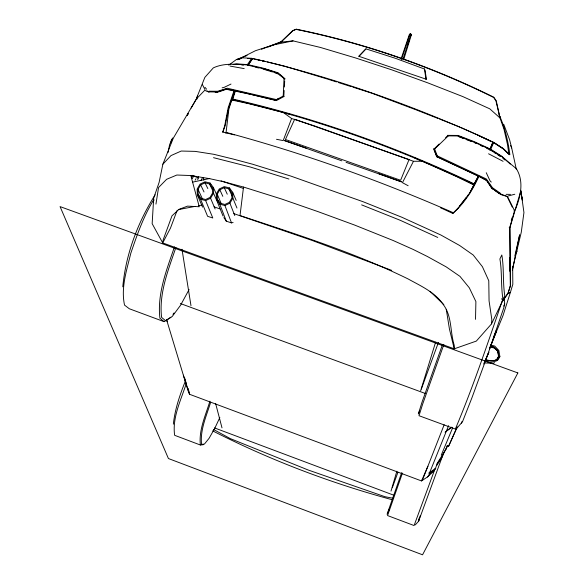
<?xml version="1.0" encoding="UTF-8"?>
<svg xmlns="http://www.w3.org/2000/svg" width="584" height="584" viewBox="0 0 584 584"><rect width="100%" height="100%" fill="white"/><g stroke="black" fill="none" stroke-linecap="round" stroke-linejoin="round"><path stroke-width="0.88" d="M475.522 319.353L475.894 301.578L469.317 287.824L459.98 276.385L446.22 266.903L427.4 256.507L412.961 249.346L393.149 240.506L354.466 225.008L318.097 211.663L281.853 199.086L243.521 187.062L223.876 181.799L209.561 178.653L190.8 175.543L176.843 175.025L166.63 179.295L158.556 187.537L155.95 204.101M284.138 90.513L283.787 96.63L283.218 96.039L284.021 78.665C274.655 68.927 259.8 68.773 247.55 64.955C236.191 64.167 223.927 62.904 213.335 67.868L204.853 77.38L196.808 97.594L196.837 99.368M209.028 92.082L204.692 90.337L196.458 98.857L173.28 138.204L162.87 164.199L159.103 182.42L153.68 198.115L152.154 223.665L162.717 242.929L454.235 348.831L476.34 341.078L491.538 323.864L502.167 301.745L507.781 293.394L510.387 292.438L512.825 284.306L512.657 266.311M284.342 87.016L284.693 80.891M491.538 323.864L491.83 319.616L489.064 300.869L488.771 280.736L482.406 266.684L473.23 255.033L459.571 245.455L440.862 235.009L401.872 217.255L363.292 201.808L290.825 176.076L252.543 164.206L233.359 159.089L213.912 154.322L195.173 151.38L181.222 151.037L170.988 155.592L162.87 164.199M247.901 65.488L252.602 58.422C335.267 77.584 415.837 106.383 492.845 141.934L489.808 149.73L486.64 148.27M268.282 46.946L280.787 42.179L292.635 30.653L296.322 29.2C364.65 43.114 431.284 66.364 493.794 97.221L496.261 100.828L500.021 117.975L503.977 129.21L507.503 144.547L508.89 154.161L503.065 148.701L498.729 145.942M122.793 286.802C125.823 254.149 137.736 222.482 155.154 194.815M225.964 133.327L228.928 108.726L231.76 100.017L232.855 99.66C315.718 118.734 396.332 147.613 473.128 184.018L473.799 185.011L469.536 193.384M243.521 187.062L240.009 215.562C296.811 234.418 354.305 252.543 408.143 278.969C420.874 286.029 435.022 292.19 443.409 304.709C452.199 316.601 449.979 331.858 454.264 345.385L454.235 348.831L449.432 329.004L446.264 309.286M173.353 424.188C174.915 409.333 179.821 395.061 185.303 381.25M197.721 179.748L198.575 176.631M492.845 141.934L503.065 148.701L508.89 154.161M234.14 90.418L228.183 107.69L224.752 125.516L222.803 132.093L225.139 125.735L228.76 108.003L234.761 90.79L232.155 99.82L234.68 90.688L234.14 90.418L225.986 89.067L217.401 92.002L208.532 91.885M418.816 520.11L418.597 521.242L415.268 524.885M497.283 145.022L493.721 142.423L503.138 148.409L509.861 154.789C508.175 141.021 504.868 127.422 499.086 114.778L500.094 117.289M168.061 152.46L169.63 144.503L172.733 138.007L171.236 140.503L170.718 143.146M512.402 270.494L519.636 234.79L514.84 256.026M419.283 517.928L418.597 521.242L443.804 452.469M512.613 268.275L512.453 269.049L521.264 232.279L523.943 212.554L520.884 190.691L509.993 227.388L510.482 285.642L508.051 293.394L510.387 292.438L502.977 315.645L489.574 348.298M516.891 251.857L517.081 251.011M283.218 96.039L276.597 99.63L276.371 100.587L251.244 94.484M504.357 297.322L504.678 304.096L503.722 308.031L487.063 356.539L471.901 397.865L462.521 421.692L456.965 428.13M187.457 115.289L187.917 113.61L188.362 114.084L187.734 113.88L187.245 115.632M496.502 329.902L493.239 338.253M461.513 423.174L461.966 421.568M500.539 194.45L507.584 196.691L514.584 210.824L509.715 227.629L510.306 285.839L507.89 293.584L502.167 301.745M391.01 491.086L396.864 471.186M437.27 463.185L435.292 469.098L428.941 474.391L448.57 425.678M511.285 220.343L512.044 217.796M231.979 99.441L234.68 90.688M420.655 390.754L435.591 342.217M403.661 59.743L411.304 35.04L410.647 33.777L409.406 34.39L401.084 58.86M407.902 44.45L409.245 40.186M387.075 514.278L401.646 472.668M403.055 59.013L410.793 34.69L410.647 33.777L409.406 34.39L409.91 34.755L410.647 33.777M232.023 99.214L232.804 99.046L235.491 90.673L276.568 100.484L284.058 96.477M502.335 300.658C487.574 343.742 473.025 387.119 455.337 429.043L418.998 415.713L422.685 404.026L443.84 344.575M419.071 519.344L420.349 515.519M401.478 59.429L409.844 34.361L411.304 35.04L410.859 35.084M209.904 401.193C205.626 415.363 198.655 429.948 200.378 445.015L203.298 444.701M210.642 402.266C206.524 415.881 199.918 429.897 201.568 444.373L204.415 444.074L209.072 438.329L214.941 427.97L219.832 417.516M174.463 246.893C166.695 269.742 157.038 293.679 159.914 318.229L164.089 321.66L170.857 317.236M175.879 247.506C168.265 269.896 158.826 293.329 161.578 317.382L165.637 320.762L172.258 316.44L180.544 305.271L189.107 289.54M442.562 344.385L421.925 402.456L418.341 413.968L419.567 410.983M402.442 473.106L387.55 515.562L414.085 525.549L435.204 468.288M392.302 487.72L397.857 472.493M421.319 389.083L438.387 342.516M177.04 210.642L170.499 228.03L162.717 242.929L163.228 239.725L171.973 215.854L178.916 209.379L187.566 206.123L199.268 206.751L190.8 175.543M291.81 114.763L283.437 112.573L291.599 118.508L283.182 140.598L276.509 139.291M493.232 189.362L491.772 188.347L486.581 180.522L477.975 175.835L436.89 156.782L437.248 155.855L434.649 148.971L448.308 135.882L457.425 135.963L474.157 142.16L490.21 149.46L502.043 156.819L516.358 168.688C524.213 181.42 520.614 196.757 515.285 209.656L514.205 211.079M489.407 349.429L496.582 330.909M387.71 513.124L389.338 508.985M444.161 424.758L423.115 478.442L421.531 480.939L189.603 394.302L188.048 390.689L166.63 319.893L167.163 321.638M186.223 383.695C180.901 400.237 172.127 417.567 174.631 435.299L200.378 445.015M441.241 455.17L452.622 427.853M483.705 364.051L486.516 357.393M484.311 362.978L488.888 352.137L486.852 356.642M456.98 427.364L448.446 446.599L446.804 445.994M457.316 426.838L448.446 446.599M490.786 149.329L493.721 142.423L492.743 142.978L489.939 149.468L490.786 149.329L502.021 156.403L510.277 164.082M427.904 466.229L421.531 480.939L427.371 477.026L434.051 470.923M153.234 201.882L153.957 200.268M446.059 449.125L447.687 445.548M493.611 337.421L495.546 333.281M503.014 299.475L504.773 295.73C502.663 282.24 504.145 268.268 501.817 254.967L499.897 258.96C502.204 272.18 500.765 286.072 503.014 299.475L501.364 298.884M436.606 465.674L441.745 457.593L446.125 448.271M296.205 29.434C364.547 43.296 431.189 66.547 493.67 97.455L495.925 100.828L500.021 117.975L489.764 108.821L462.886 96.615L427.678 82.826L391.762 69.839L355.714 57.998L320.412 47.443L293.051 40.88L280.787 42.179L292.803 30.821L296.322 29.2M191.435 177.733L192.654 175.302M192.319 178.638L193.91 175.463M503.693 306.074L504.678 304.096M474.142 184.288L473.719 184.639L478.318 176.134L478.968 176.207L486.837 180.5L492.078 188.406L500.926 194.56M478.968 176.207C472.66 190.128 464.397 203.305 452.79 213.43L458.133 208.028L469.857 192.822L478.42 176.098M414.071 157.643L422.225 161.257L413.465 161.286L402.442 182.675L408.143 185.734M446.541 447.512L447.366 446.008M191.129 108.077L197.122 97.74M198.056 189.347L200.648 184.909L205.028 182.836L209.517 183.953L212.423 187.829L212.605 192.99L209.999 197.45L205.612 199.502L201.115 198.37L198.239 194.487L198.056 189.347L202.363 198.786M196.808 97.594L197.713 96.039M197.341 194.91L200.582 199.283L205.648 200.567L210.583 198.253L213.532 193.224L213.321 187.406L210.05 183.033L204.991 181.785L200.056 184.106L197.144 189.121L197.341 194.91L202.597 207.145M217.233 194.224L219.847 189.756L224.271 187.683L228.819 188.814L231.753 192.72L231.943 197.91L229.308 202.392L224.876 204.451L220.336 203.298L217.416 199.392L217.233 194.224L221.124 203.334M216.511 199.823L219.796 204.218L224.906 205.517L229.906 203.196L232.877 198.144L232.666 192.297L229.359 187.895L224.234 186.625L219.256 188.961L216.306 193.998L216.511 199.823L223.037 216.08M498.123 358.707L497.225 360.233L496.736 359.437L498.532 356.401L497.59 350.699L493.874 347.298L490.502 346.436M195.114 180.208L196.034 178.653M200.94 180.405L202.67 177.492M153.906 199.472C143.591 216.073 137.138 234.702 130.852 253.106C126.757 270.012 120.749 287.576 124.531 305.103L129.305 308.753L164.089 321.66M490.757 345.064L494.721 346.078L498.889 350.495L499.882 356.62L497.816 360.029L496.042 361.094L490.721 362.197L484.669 361.262M437.664 462.608L446.132 448.957M435.737 468.361L428.817 473.011M233.082 64.576L236.44 63.86L247.433 64.59L251.755 58.298L251.989 58.699L247.499 58.473L252.828 58.809L252.602 58.422M437.146 463.915L441.745 457.593M172.974 314.389L174.032 312.966M456.863 209.627L457.966 208.218M459.615 206.101L466.229 197.626M467.331 196.209L468.434 194.8M498.334 358.605L499.882 356.62M427.371 477.026L429.072 475.084M358.868 56.298L365.949 48.873L395.331 58.276L424.437 69L425.057 70.292L426.437 79.3L358.868 56.298L365.949 48.873M439.11 144.058L433.927 149.124L434.649 148.971M445.592 137.729L447.534 135.831L448.308 135.882M445.84 431.503L451.264 427.437M445.088 432.211L451.863 427.123M228.738 65.145L236.352 59.575L247.076 55.531M276.049 99.828L278.962 98.28M496.736 359.437L495.035 360.343L490.845 360.678L485.479 359.912M231.001 84.052L223.818 87.527L222.139 87.804M261.486 49.253L282.13 41.34M494.684 362.708L493.268 363.248L484.72 362.978M238.389 59.4L240.863 58.466M218.65 91.907L226.3 89.286L250.397 94.294M514.059 210.992L514.584 210.824M223.854 217.613L226.307 221.197L231.534 222.898L233.111 222.446M236.352 59.575L242.776 57.845L251.755 58.298L252.12 59.312L248.003 65.218L247.433 64.59M239.907 59.086L237.571 59.714L255.449 50.713L273.772 44.844L293.051 40.88M508 196.012L514.811 194.246M192.786 182.099L209.744 178.485M231.76 100.017L248.762 103.682L282.992 112.391M178.23 209.649L194.917 206.429M198.429 205.751L201.947 205.072M489.866 150.351L490.684 150.205M234.761 90.79L235.491 90.673M509.19 227.424L509.993 227.388M447.395 135.349L458.038 135.43L474.398 141.715L489.881 148.832M209.123 91.206L217.628 91.272L227.307 88.22L276.597 99.63M506.131 194.341L510.496 194.377M215.167 92.162L217.803 92.199M241.718 64.999L243.499 65.123M485.917 360.065L490.889 360.781L494.933 360.445L496.896 359.503L498.736 356.379L497.802 350.582L494.02 347.108L490.56 346.217M247.317 64.919L248.273 65.072M230.045 66.08L244.207 68.613M392.835 498.21L384.987 496.714L308.25 470.032L230.213 438.569L213.634 429.525M258.836 60.137L260.552 60.495L253.69 58.991M275.32 100.214L276.568 100.484M392.309 499.765C330.413 483.004 269.844 459.966 212.686 430.882M248.309 64.722L262.873 68.087L278.115 72.81L285.058 78.811M255.865 67.328L258.515 67.941M232.804 99.046C315.827 118.121 396.594 147.058 473.529 183.558L474.193 184.237M213.525 157.673L250.543 167.082L288.934 179.04M267.399 61.94L284.591 66.153L327.843 79.183M222.504 131.977L234.447 134.889M226.65 132.546C303.987 153.395 379.724 180.529 453.089 212.627M490.159 347.013L494.371 348.086L498.086 351.488L498.488 353.926M264.501 69.043L268.691 70.343M273.728 71.898L277.918 73.197M262.924 69.029L272.502 71.993M274.246 72.533L276.86 73.343M291.599 118.508L314.542 125.94L413.465 161.286M328.704 79.46L336.464 81.928M338.194 82.483L351.123 86.6M352.853 87.147L371.818 93.192M501.342 194.406L506.197 195.961M221.029 180.836L243.418 188.428M214.058 206.867L220.058 208.926M233.782 213.62L311.841 240.323L391.725 270.385M306.206 148.102L284.306 140.518L341.852 160.848M346.093 162.352L401.69 181.923L379.06 173.798M180.346 303.519L425.415 393.514M372.665 93.506L414.99 109.42M214.467 427.897L393.485 495.086M458.075 135.904L461.316 137.145M462.929 137.773L465.36 138.707M471.836 141.197L473.456 141.817M458.878 136.707L463.893 138.634M466.404 139.598L471.419 141.525M415.837 109.741L437.861 118.391M439.555 119.056L459.893 127.049M361.642 204.882L400.369 220.351L437.766 237.454M207.028 90.965L208.524 91.571M460.688 127.407L476.705 134.597M422.663 161.381L456.892 176.733L473.799 185.011M433.635 148.774L436.642 156.519L478.318 176.134M474.763 142.817L476.347 143.54M480.304 145.365L482.683 146.453M437.248 155.855L486.377 179.003L492.473 187.712L500.926 193.654M440.497 207.743L452.79 213.43M436.642 156.519L438.109 157.206M490.377 141.087L477.508 134.955L490.436 141.167M194.472 176.237L198.326 178.076M492.049 141.941L493.662 142.722M477.595 175.85L478.676 176.375M488.567 153.782L503.079 161.301M489.742 149.154L490.743 149.686M494.232 152.482L495.706 153.402M491.414 150.665L493.597 152.037M495.049 152.957L496.509 153.869M284.021 78.665L284.788 79.147M499.101 193.143L500.532 194.143M494.692 190.384L499.079 193.428M279.977 74.978L282.043 76.767M502.831 158.22L504.685 159.943M430.079 291.394L443.862 304.702M491.261 182.062L490.02 180.821L486.268 172.725M204.962 87.308L206.583 89.199M498.532 356.401L499.028 357.182L498.758 355.554M202.466 84.673L204.947 89.615M205.028 182.836L207.824 188.559M507.131 196.56L512.241 207.05M209.517 183.953L212.218 189.523M210.05 183.033L210.839 184.675M200.648 184.909L204.02 191.953M213.321 187.406L216.343 193.939M224.271 187.683L227.264 194.202M228.819 188.814L232.067 195.954M229.359 187.895L230.089 189.53M219.847 189.756L222.803 196.333M510.606 145.511L511.701 147.971L516.344 169.426M213.532 193.224L216.817 200.655M232.666 192.297L236.191 200.429M198.239 194.487L199.275 196.896M210.583 198.253L215.124 208.992M232.877 198.144L236.965 208.028M200.582 199.283L207.605 216.314L212.788 217.993L205.648 200.567M217.416 199.392L218.058 200.998M229.906 203.196L234.768 215.554M434.226 149.891L436.89 156.782M219.796 204.218L226.307 221.197M503.7 124.21L509.533 139.518L511.701 147.971M224.906 205.517L231.534 222.898M183.361 375.176L189.603 394.302L188.231 388.55M184.653 377.914L186.405 383.958M215.649 403.617L222 427.86M520.57 190.355L522.49 200.633L520.629 190.508M181.989 249.266L190.983 305.695M424.437 69L426.028 79.46M203.458 177.602L203.772 180.127M509.62 271.195L509.54 257.595M409.055 159.556L400.617 180.281L285.415 139.496L294.679 119.245L409.055 159.556M517.855 372.935L422.56 554.8L168.426 458.542L60.057 206.597L517.855 372.935M265.683 61.575L262.26 60.86L265.683 61.568M500.123 156.154L497.911 154.782L500.145 156.162"/></g></svg>
